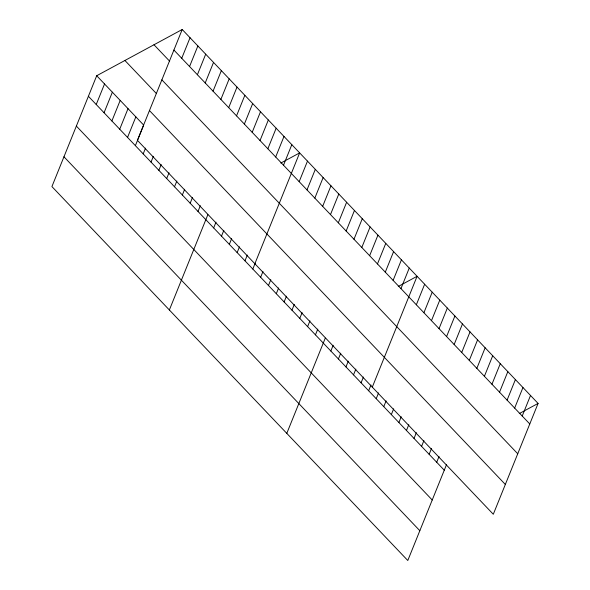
<?xml version="1.0" encoding="UTF-8"?>
<svg xmlns="http://www.w3.org/2000/svg" width="590" height="590" viewBox="0 0 590 590"><rect width="100%" height="100%" fill="white"/><g stroke="black" fill="none" stroke-linecap="round" stroke-linejoin="round"><path stroke-width="0.89" d="M182.207 29.5L137.426 140.346L493.299 514.266L538.08 403.42L182.207 29.5L96.701 75.734L51.92 186.58L407.793 560.5L446.593 464.448M96.229 104.519L104.533 83.964M104.061 112.742L112.358 92.188M111.886 120.965L120.19 100.418M119.718 129.195L128.023 108.641M127.543 137.418L135.847 116.872M135.376 145.649L143.68 125.095L96.701 75.734M181.735 58.277L190.039 37.723M143.2 153.872L145.531 148.12M189.567 66.508L197.871 45.954M151.033 162.095L153.356 156.343M158.865 170.326L161.188 164.573M197.392 74.731L205.696 54.177M166.69 178.549L169.013 172.796M205.224 82.954L213.528 62.407M213.049 91.184L221.353 70.63M174.522 186.779L176.845 181.019M220.881 99.408L229.186 78.854M182.347 195.002L184.677 189.25M228.714 107.638L237.01 87.084M190.179 203.233L192.502 197.473M236.538 115.861L244.843 95.307M198.011 211.456L200.334 205.704M244.371 124.084L252.675 103.538M169.359 309.979L207.828 214.753M252.196 132.315L260.5 111.761M213.669 227.91L215.992 222.15M221.493 236.133L223.824 230.38M260.028 140.538L268.332 119.991M229.326 244.363L231.649 238.603M267.853 148.769L276.157 128.214M275.685 156.992L283.989 136.438M237.151 252.586L239.481 246.834M283.517 165.215L291.821 144.668M244.983 260.81L247.306 255.057M254.865 263.737L299.646 152.891L280.833 163.061M252.815 269.04L255.138 263.288M299.174 181.668L307.479 161.122M260.64 277.263L262.97 271.511M306.999 189.899L315.303 169.345M268.472 285.494L270.795 279.734M314.831 198.122L323.136 177.568M276.297 293.717L278.627 287.964M284.129 301.94L286.452 296.187M322.664 206.353L330.961 185.798M291.962 310.17L294.285 304.418M330.489 214.576L338.793 194.022M338.321 222.799L346.625 202.252M299.786 318.394L302.11 312.641M346.146 231.029L354.45 210.475M307.619 326.624L309.942 320.864M353.978 239.252L362.282 218.698M315.444 334.847L317.774 329.095M361.803 247.483L370.107 226.929M286.792 433.37L325.267 338.144M330.835 351.021L333.166 345.268M369.635 255.706L377.939 235.152M338.402 358.963L340.725 353.211M377.467 263.929L385.772 243.382M345.961 366.914L348.284 361.154M385.292 272.16L393.596 251.606M353.521 374.856L355.851 369.104M393.124 280.383L401.429 259.836M361.087 382.799L363.411 377.047M400.949 288.613L409.253 268.059M368.647 390.75L370.977 384.997M372.297 387.128L417.086 276.282L398.272 286.46M376.214 398.693L378.537 392.94M416.341 304.779L424.645 284.233M383.773 406.643L386.096 400.883M423.908 312.73L432.212 292.175M391.332 414.586L393.663 408.833M431.467 320.672L439.771 300.126M398.899 422.529L401.222 416.776M439.034 328.623L447.331 308.069M406.458 430.479L408.789 424.726M446.593 336.566L454.897 316.011M414.025 438.422L416.348 432.669M454.152 344.508L462.457 323.962M421.584 446.372L423.908 440.612M461.719 352.459L470.024 331.905M429.144 454.315L431.474 448.562M469.279 360.401L477.583 339.847M436.711 462.258L439.034 456.505M476.845 368.352L485.142 347.798M484.405 376.295L492.709 355.741M491.964 384.238L500.268 363.691M499.531 392.188L507.835 371.634M507.09 400.131L515.395 379.577M514.65 408.081L522.954 387.527M522.216 416.024L530.521 395.47M519.266 413.59L538.08 403.42M173.903 50.054L529.776 423.967M153.99 44.759L169.655 61.213M161.867 79.849L517.74 453.769M124.918 60.482L156.239 93.382M149.462 110.551L505.335 484.464M88.397 96.288L444.27 470.208M76.361 126.083L432.234 500.003M63.956 156.785L419.829 530.705"/></g></svg>
